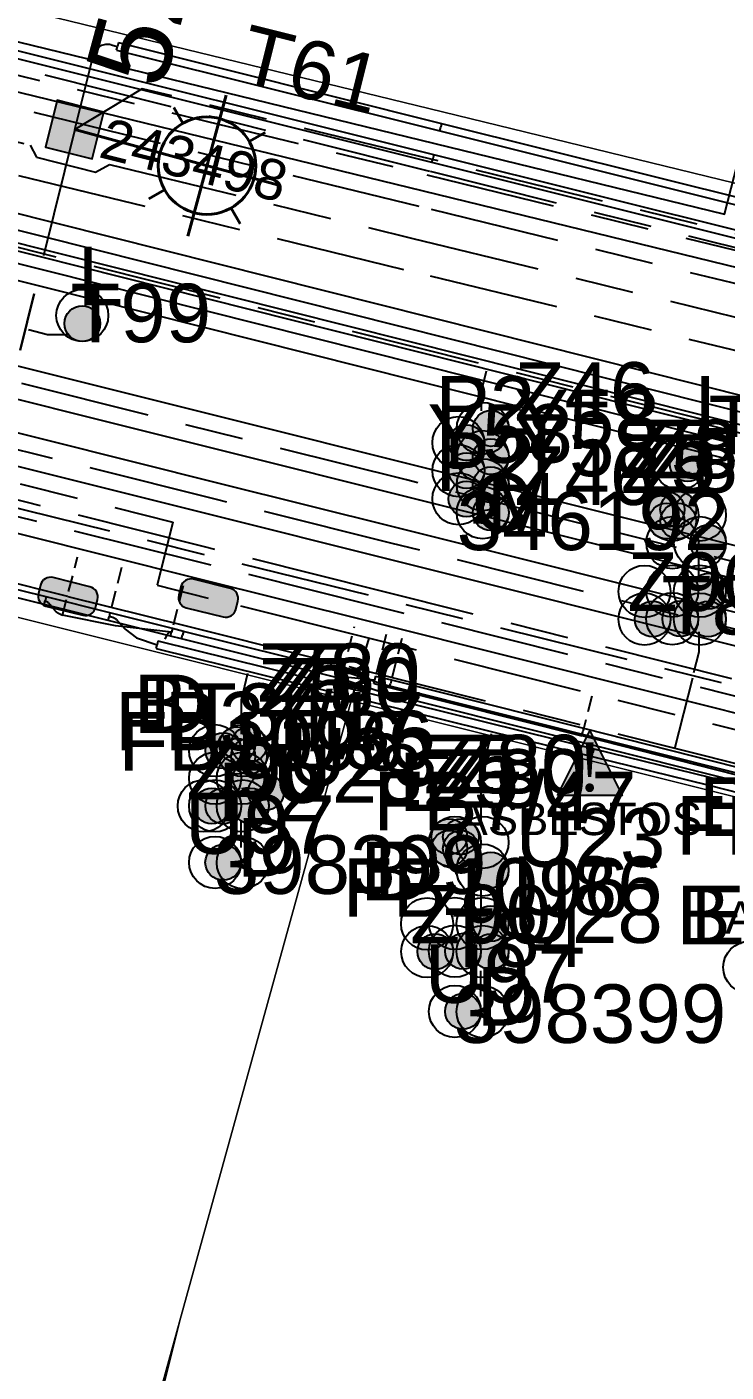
# Model space of a CAD drawing. Header units: metres. Extents: x 313711 to 315840, y 6256069 to 6257554.
# Drawn here: x 315391.62 to 315413.14, y 6256466.76 to 6256508.13 of the extents above; entities that cross this region are included whole.
import ezdxf
from ezdxf.enums import TextEntityAlignment as Align

# ---------------------------------------------------------------- set-up
doc = ezdxf.new("R2010")
doc.units = ezdxf.units.M
doc.linetypes.add('Cable Exist UG', pattern=[8.2, 4, -1.2, 1.8, -1.2])
doc.linetypes.add('DASHED', pattern=[0.75, 0.5, -0.25])
doc.layers.get('0').update_dxf_attribs({"color": 6})
for name, color, linetype in [('_User DUCT CONFIGS', 7, 'Continuous'), ('_User EARTHING', 7, 'Continuous'), ('Duct_SP_EXT', 7, 'Continuous'), ('Equip_HV_EXT', 7, 'Continuous'), ('Equip_LV_EXT', 7, 'Continuous'), ('Equip_SP_SL_EXT', 7, 'Continuous'), ('Mains_HV_EXT', 7, 'Continuous'), ('Mains_LV_EXT', 7, 'Continuous'), ('Mains_SL_EXT', 7, 'Continuous'), ('Mains_TR_EXT', 7, 'Continuous'), ('Services_SP_EXT', 7, 'Continuous'), ('SupportsUG_SP_LV_SL_EXT', 7, 'Continuous'), ('Trench_SP_EXT', 7, 'Continuous')]:
    doc.layers.add(name, color=color, linetype=linetype)
doc.layers.add('Cadastre Land Parcels_SP_EXT', color=9, linetype='Continuous', lineweight=5)
doc.layers.add('Cadastre Roads_SP_EXT', color=9, linetype='Continuous', lineweight=5)
doc.layers.add('UNKNOWN_FEATURES', color=1, linetype='DASHED', plot=False)
doc.styles.add('COLUMN_LABEL', font='arial.ttf')
doc.styles.add('iecARIAL', font='arial.ttf', dxfattribs={"height": 2})
doc.styles.add('iecNAME', font='times.ttf')
doc.styles.add('POLE_LABEL', font='arial.ttf')
doc.styles.get("Standard").update_dxf_attribs({"font": 'arial.ttf'})
doc.linetypes.add('Cable E UG', pattern='A,6,-0.5,["E",Standard,S=1.7,R=0,X=0.5,Y=-1],-2.9', length=9.4)
doc.linetypes.add('Cable P UG', pattern='A,6,-0.5,["P",Standard,S=1.7,R=0,X=0.5,Y=-1],-2.9', length=9.4)

# ---------------------------------------------------------------- blocks, each defined once
blk = doc.blocks.new('COLUMN_EXT')
blk.add_hatch(color=256).paths.add_polyline_path([(-1.485, 1.485), (-1.485, -1.485), (1.485, -1.485), (1.485, 1.485)])
blk.add_lwpolyline([(-1.485, -1.485), (1.485, -1.485), (1.485, 1.485), (-1.485, 1.485)], close=True)
for tag, height, style, flags, p in [('ASSET_NUM', 2.5, 'COLUMN_LABEL', 8, (2, 2)), ('STRUCTURE_PLANT_NUMBER', 0.2, 'POLE_LABEL', 9, (1.813, 0.031)), ('STREET_CODE', 0.2, 'COLUMN_LABEL', 9, (1.813, -0.2))]:
    blk.add_attdef(tag, text='', height=height, dxfattribs=dict(style=style, flags=flags)).set_placement(p, align=Align.MIDDLE_LEFT)
at = {"flags": 9}
for tag, p in [('OWNED_BY', (1.813, -0.6)), ('STATE', (1.813, -0.8)), ('COLUMN_TYPE', (1.813, -0.4)), ('STREETNAME', (1.813, -1.6)), ('USAGE', (1.813, -1)), ('LEGEND', (1.813, -1.2)), ('LOCATION', (1.813, -1.4)), ('SUBURB', (1.813, -1.8)), ('NOTES', (1.813, -2))]:
    blk.add_attdef(tag, text='', height=0.2, dxfattribs=at).set_placement(p, align=Align.MIDDLE_LEFT)
at = {"flags": 1}
blk.add_attdef('Z', (1.813, -2.351), '', height=0.2, dxfattribs=at)
blk = doc.blocks.new('DUCT_EXT')
blk.add_circle((0, 0.8), 0.8)
at = {"flags": 1}
blk.add_attdef('Z', (0, 0), '', height=0.2, dxfattribs=at)
at = {"flags": 9}
for tag, p in [('DUCT_CODE', (0, 0)), ('XSECT_TYPE', (0, -0.2)), ('FB_REFERENCE', (0, -0.4)), ('STATE', (0, -0.6)), ('NOTES', (0, -0.8))]:
    blk.add_attdef(tag, text='', height=0.2, dxfattribs=at).set_placement(p, align=Align.MIDDLE_LEFT)
blk = doc.blocks.new('SL_LANTERN_EXT')
at = {"lineweight": 40}
for p, q in [((0, 1.968), (0, 6.468)), ((-1.459, 5.676), (-1.061, 5.278)), ((1.458, 5.676), (1.06, 5.278)), ((-2.25, 4.218), (2.25, 4.218)), ((-1.459, 2.759), (-1.061, 3.157)), ((1.458, 2.759), (1.06, 3.157)), ((0, 0), (0, 2.721))]:
    blk.add_line(p, q, dxfattribs=at)
blk.add_circle((0, 4.218), 1.5, dxfattribs=at)
at = {"style": 'iecARIAL', "flags": 8}
blk.add_attdef('ASSET_NUM', (1.5, 1.5), '', height=2.5, dxfattribs=at)
for tag, p, height, flags in [('CONSTRUCTED_VOLTAGE', (0.981, -0.653), 0.2, 9), ('CONTROL_TYPE', (0.981, -0.853), 0.2, 9), ('LNUMBER', (2.181, -3.253), 2.5, 8), ('LANTERN_PURPOSE', (0.981, -1.053), 0.2, 9), ('LANTERN_TYPE', (0.981, -1.253), 0.2, 9), ('OPERATING_VOLTAGE', (0.981, -1.653), 0.2, 9), ('ORIENTATION', (0.981, -1.853), 0.2, 9), ('NO_PHASES', (0.981, -1.453), 0.2, 9), ('OWNED_BY', (0.981, -2.053), 0.2, 9), ('STATE', (0.981, -2.253), 0.2, 9), ('CEXIST', (0.981, -2.653), 0.2, 9), ('USAGE', (0.981, -2.453), 0.2, 9), ('CNEW', (0.981, -2.853), 0.2, 9), ('CNUMBER', (0.981, -3.053), 0.2, 9), ('CREMOVE', (0.981, -3.253), 0.2, 9), ('CREPLACE', (0.981, -3.453), 0.2, 9), ('LKINGHEIGHT', (0.981, -3.653), 0.2, 9), ('LBRACKET', (0.981, -3.853), 0.2, 9), ('LBRACKETVOCAB', (0.981, -4.053), 0.2, 9), ('LCATEGORY', (0.981, -4.253), 0.2, 9), ('LCHARGE1', (0.981, -4.453), 0.2, 9), ('LCHARGE1PERCENT', (0.981, -4.653), 0.2, 9), ('LCHARGE2', (0.981, -4.853), 0.2, 9), ('LCHARGE2PERCENT', (0.981, -5.053), 0.2, 9), ('LCHARGE3', (0.981, -5.253), 0.2, 9), ('LCHARGE3PERCENT', (0.981, -5.453), 0.2, 9), ('LEXIST', (0.981, -5.653), 0.2, 9), ('LLAMP', (0.981, -5.853), 0.2, 9), ('LLAMPVOCAB', (0.981, -6.053), 0.2, 9), ('LMAST', (0.981, -6.253), 0.2, 9), ('LMASTVOCAB', (0.981, -6.453), 0.2, 9), ('LNEW', (0.981, -6.653), 0.2, 9), ('LANTNUMBER', (0.981, -6.853), 0.2, 9), ('LOUTREACH', (0.981, -7.253), 0.2, 9), ('LOUTREACHVOCAB', (0.981, -7.453), 0.2, 9), ('LRATECODE', (0.981, -7.653), 0.2, 9), ('LREMOVE', (0.981, -7.853), 0.2, 9), ('LREPLACE', (0.981, -8.053), 0.2, 9), ('LTYPE', (0.981, -8.253), 0.2, 9), ('LTYPEVOCAB', (0.981, -8.453), 0.2, 9), ('LEGEND', (0.981, -8.653), 0.2, 9), ('LOCATION', (0.981, -8.853), 0.2, 9), ('STREETNAME', (0.981, -9.253), 0.2, 9), ('NOTES', (0.981, -9.053), 0.2, 9), ('SUBURB', (0.981, -9.453), 0.2, 1)]:
    blk.add_attdef(tag, p, '', height=height, dxfattribs=dict(flags=flags))
blk = doc.blocks.new('HV_STJ_EXT')
h = blk.add_hatch(color=256)
edge = h.paths.add_edge_path()
edge.add_ellipse((-0.586, 0.131), major_axis=(0.226, 0.226), ratio=1, start_angle=45, end_angle=135)
edge.add_line((-0.906, 0.131), (-0.906, -0.131))
edge.add_ellipse((-0.586, -0.131), major_axis=(0.226, 0.226), ratio=1, start_angle=135, end_angle=225)
edge.add_line((-0.586, -0.451), (0.586, -0.451))
edge.add_ellipse((0.586, -0.131), major_axis=(-0.226, 0.226), ratio=1, start_angle=135, end_angle=225)
edge.add_line((0.906, -0.131), (0.906, 0.131))
edge.add_ellipse((0.586, 0.131), major_axis=(-0.226, 0.226), ratio=1, start_angle=225, end_angle=315)
edge.add_line((0.586, 0.451), (-0.586, 0.451))
blk.add_lwpolyline([(-0.906, 0.131), (-0.906, -0.131, 0.414214), (-0.586, -0.451), (0.586, -0.451, 0.414214), (0.906, -0.131), (0.906, 0.131, 0.414214), (0.586, 0.451), (-0.586, 0.451, 0.414214)], format="xyb", close=True)
for tag, flags, p in [('ORIENTATION', 9, (1.5, 0)), ('USAGE', 9, (1.5, -0.2)), ('LEGEND', 9, (1.5, -0.4)), ('Z', 1, (1.5, -0.8)), ('NOTES', 9, (1.5, -0.6))]:
    blk.add_attdef(tag, text='', height=0.2, dxfattribs=dict(flags=flags)).set_placement(p, align=Align.MIDDLE_LEFT)
blk = doc.blocks.new('LV_STJ_EXT')
h = blk.add_hatch(color=256)
edge = h.paths.add_edge_path()
edge.add_ellipse((-0.586, 0.131), major_axis=(0.226, 0.226), ratio=1, start_angle=45, end_angle=135)
edge.add_line((-0.906, 0.131), (-0.906, -0.131))
edge.add_ellipse((-0.586, -0.131), major_axis=(0.226, 0.226), ratio=1, start_angle=135, end_angle=225)
edge.add_line((-0.586, -0.451), (0.586, -0.451))
edge.add_ellipse((0.586, -0.131), major_axis=(-0.226, 0.226), ratio=1, start_angle=135, end_angle=225)
edge.add_line((0.906, -0.131), (0.906, 0.131))
edge.add_ellipse((0.586, 0.131), major_axis=(-0.226, 0.226), ratio=1, start_angle=225, end_angle=315)
edge.add_line((0.586, 0.451), (-0.586, 0.451))
blk.add_lwpolyline([(-0.906, 0.131), (-0.906, -0.131, 0.414214), (-0.586, -0.451), (0.586, -0.451, 0.414214), (0.906, -0.131), (0.906, 0.131, 0.414214), (0.586, 0.451), (-0.586, 0.451, 0.414214)], format="xyb", close=True)
at = {"flags": 1}
blk.add_attdef('Z', (0, 0), '', height=0.2, dxfattribs=at)
at = {"flags": 9}
for tag, p in [('ORIENTATION', (0, 0)), ('USAGE', (0, -0.2)), ('LEGEND', (0, -0.4)), ('NOTES', (0, -0.6))]:
    blk.add_attdef(tag, text='', height=0.2, dxfattribs=at).set_placement(p, align=Align.MIDDLE_LEFT)
blk = doc.blocks.new('WARNING_FEATURE_EXT')
h = blk.add_hatch(color=2)
h.dxf.hatch_style = 1
h.paths.add_polyline_path([(0.001, 1.995), (-0.994, -0.001), (0.997, -0.001)])
at = {"color": 18, "true_color": 0x000000}
blk.add_lwpolyline([(-0.994, -0.001), (0.001, 1.995), (0.997, -0.001)], close=True, dxfattribs=at)
at = {"color": 18, "true_color": 0x000000, "insert": (0.001, 0.872), "char_height": 1.5, "attachment_point": 5, "line_spacing_factor": 1.5, "style": 'iecNAME'}
blk.add_mtext_dynamic_manual_height_columns('!', width=1.5, gutter_width=4, heights=[0], dxfattribs=at)
at = {"color": 2, "flags": 1}
for tag, p in [('STATE', (1.191, 2.008)), ('HAZMAT_ID', (1.191, 0.723))]:
    blk.add_attdef(tag, p, '', height=0.8, dxfattribs=at)
at = {"color": 2}
blk.add_attdef('WARNING_TYPE', text='', height=1, dxfattribs=at).set_placement((-4.067, -1.217), (4.875, -1.217), align=Align.ALIGNED)
at = {"color": 2, "flags": 1}
blk.add_attdef('WARNING_DESC', text='', height=0.8, dxfattribs=at).set_placement((1.191, -0.562), align=Align.MIDDLE_CENTER)
blk = doc.blocks.new('CABLE_LARGE_EXT')
h = blk.add_hatch(color=256)
edge = h.paths.add_edge_path()
edge.add_arc((0, 0.55), 0.55, 0, 360)
blk.add_circle((0, 0.55), 0.55)
at = {"flags": 1}
blk.add_attdef('Z', (0, 0), '', height=0.2, dxfattribs=at)
at = {"flags": 9}
for tag, p in [('COND_CODE', (0, 0)), ('STATE', (0, -0.4)), ('FB_REFERENCE', (0, -0.2)), ('XSECT_SIZE', (0, -0.6)), ('NOTES', (0, -0.8))]:
    blk.add_attdef(tag, text='', height=0.2, dxfattribs=at).set_placement(p, align=Align.MIDDLE_LEFT)

msp = doc.modelspace()

# ---------------------------------------------------------------- linework, layer by layer
at = {"layer": '_User DUCT CONFIGS'}
for points in [[(315392.897, 6256498.663), (315392.259, 6256498.663), (315391.668, 6256498.81)], [(315405.613, 6256496.322), (315405.613, 6256496.925), (315405.77, 6256497.557)], [(315412.303, 6256494.263), (315412.303, 6256493.625)], [(315412.288, 6256491.912), (315412.288, 6256491.176)], [(315412.301, 6256489.53), (315412.301, 6256488.906), (315412.14, 6256488.261)], [(315398.23, 6256486.38), (315398.23, 6256487.44), (315398.427, 6256488.253)], [(315412.102, 6256488.101), (315411.551, 6256485.933)], [(315405.608, 6256483.554), (315405.608, 6256485.11), (315405.922, 6256486.404)], [(315398.216, 6256482.896), (315398.216, 6256483.683)], [(315405.599, 6256480.994), (315405.599, 6256481.723)], [(315405.597, 6256478.313), (315405.597, 6256479.1)]]:
    msp.add_lwpolyline(points, dxfattribs=at)
at = {"layer": 'Cadastre Land Parcels_SP_EXT', "linetype": 'Continuous'}
for points in [[(315437.118, 6256553.86), (315435.449, 6256556.455), (315432.933, 6256558.246), (315404.639, 6256565.374), (315401.119, 6256550.437), (315400.984, 6256550.472), (315397.407, 6256538.599), (315388.602, 6256509.375), (315404.41, 6256505.521), (315427.911, 6256499.793), (315431.701, 6256519.549), (315433.183, 6256525.36), (315432.831, 6256525.437), (315437.702, 6256550.833), (315437.118, 6256553.86)], [(315396.325, 6256468.302), (315401.607, 6256487.407), (315396.244, 6256488.747), (315385.407, 6256491.455), (315358.429, 6256498.196), (315355.272, 6256498.145), (315352.565, 6256496.522), (315351.032, 6256493.764), (315350.93, 6256493.355), (315344.393, 6256467.151), (315344.393, 6256467.139), (315344.448, 6256463.997), (315346.071, 6256461.291), (315348.83, 6256459.76), (315365.154, 6256455.675), (315375.909, 6256452.984), (315386.145, 6256450.423), (315390.575, 6256449.314), (315391.043, 6256449.197), (315396.325, 6256468.302)], [(315378.222, 6256381.721), (315393.104, 6256382.661), (315405.277, 6256383.43), (315404.599, 6256394.95), (315434.69, 6256396.631), (315433.931, 6256408.585), (315433.255, 6256419.234), (315432.493, 6256431.245), (315431.718, 6256443.459), (315429.993, 6256470.639), (315429.756, 6256474.378), (315428.803, 6256477.725), (315426.576, 6256480.398), (315423.456, 6256481.94), (315401.607, 6256487.407), (315396.325, 6256468.302), (315391.678, 6256449.716), (315376.168, 6256387.701), (315376.551, 6256381.614), (315378.222, 6256381.721)]]:
    msp.add_lwpolyline(points, close=True, dxfattribs=at)
msp.add_lwpolyline([(315362.935, 6256380.745), (315376.551, 6256381.614), (315376.168, 6256387.701), (315391.678, 6256449.716), (315396.325, 6256468.302), (315391.043, 6256449.197), (315390.575, 6256449.314), (315386.145, 6256450.423), (315375.909, 6256452.984), (315365.154, 6256455.675)], dxfattribs=at)
at = {"layer": 'Cadastre Roads_SP_EXT', "linetype": 'Continuous'}
msp.add_lwpolyline([(315358.429, 6256498.196), (315385.407, 6256491.455), (315396.244, 6256488.747), (315401.607, 6256487.407), (315423.456, 6256481.94), (315425.712, 6256490.985), (315427.911, 6256499.793), (315404.41, 6256505.521), (315388.602, 6256509.375), (315368.556, 6256514.427)], dxfattribs=at)
at = {"layer": 'Duct_SP_EXT'}
for p, q in [((315404.087, 6256503.959), (315388.347, 6256507.893)), ((315404.145, 6256504.192), (315388.406, 6256508.125)), ((315394.383, 6256507.415), (315394.412, 6256507.532)), ((315394.383, 6256507.415), (315404.329, 6256504.93)), ((315394.441, 6256507.648), (315394.412, 6256507.532)), ((315394.441, 6256507.648), (315404.387, 6256505.163)), ((315404.329, 6256504.93), (315404.358, 6256505.046)), ((315404.387, 6256505.163), (315404.358, 6256505.046)), ((315404.387, 6256505.163), (315416.247, 6256502.204)), ((315404.329, 6256504.93), (315416.189, 6256501.971)), ((315404.145, 6256504.192), (315404.116, 6256504.076)), ((315416.005, 6256501.234), (315404.145, 6256504.192)), ((315404.087, 6256503.959), (315404.116, 6256504.076)), ((315415.946, 6256501.001), (315404.087, 6256503.959)), ((315385.759, 6256502.886), (315418.676, 6256494.613)), ((315385.701, 6256502.654), (315418.618, 6256494.38)), ((315392.213, 6256490.599), (315385.605, 6256492.25)), ((315392.154, 6256490.366), (315385.547, 6256492.017)), ((315392.154, 6256490.366), (315392.184, 6256490.483)), ((315392.154, 6256490.366), (315392.184, 6256490.483)), ((315392.213, 6256490.599), (315392.184, 6256490.483)), ((315392.213, 6256490.599), (315392.184, 6256490.483)), ((315394.18, 6256490.108), (315392.213, 6256490.599)), ((315394.122, 6256489.875), (315392.154, 6256490.366)), ((315394.18, 6256490.108), (315394.151, 6256489.991)), ((315394.18, 6256490.108), (315394.151, 6256489.991)), ((315396.1, 6256489.628), (315394.18, 6256490.108)), ((315394.122, 6256489.875), (315394.151, 6256489.991)), ((315394.122, 6256489.875), (315394.151, 6256489.991)), ((315396.041, 6256489.395), (315394.122, 6256489.875)), ((315396.1, 6256489.628), (315396.071, 6256489.512)), ((315396.1, 6256489.628), (315396.071, 6256489.512)), ((315396.442, 6256489.542), (315396.1, 6256489.628)), ((315395.657, 6256489.248), (315395.628, 6256489.131)), ((315395.657, 6256489.248), (315409.073, 6256485.931)), ((315396.041, 6256489.395), (315396.071, 6256489.512)), ((315396.041, 6256489.395), (315396.071, 6256489.512)), ((315396.384, 6256489.31), (315396.041, 6256489.395)), ((315396.384, 6256489.31), (315396.413, 6256489.426)), ((315401.302, 6256488.081), (315396.384, 6256489.31)), ((315396.442, 6256489.542), (315396.413, 6256489.426)), ((315401.36, 6256488.314), (315396.442, 6256489.542)), ((315395.6, 6256489.015), (315395.628, 6256489.131)), ((315395.6, 6256489.015), (315409.015, 6256485.698)), ((315401.293, 6256488.084), (315401.331, 6256488.197)), ((315402.558, 6256487.664), (315401.293, 6256488.084)), ((315401.302, 6256488.081), (315401.331, 6256488.197)), ((315401.36, 6256488.314), (315401.331, 6256488.197)), ((315401.368, 6256488.311), (315401.331, 6256488.197)), ((315402.625, 6256487.895), (315401.368, 6256488.311)), ((315402.296, 6256487.935), (315402.325, 6256488.052)), ((315402.354, 6256488.168), (315402.325, 6256488.052)), ((315402.354, 6256488.168), (315402.839, 6256488.047)), ((315402.839, 6256488.047), (315402.81, 6256487.93)), ((315402.839, 6256488.047), (315402.81, 6256487.93)), ((315402.839, 6256488.047), (315408.757, 6256486.566)), ((315402.296, 6256487.935), (315402.781, 6256487.814)), ((315402.558, 6256487.664), (315402.591, 6256487.779)), ((315413.985, 6256484.805), (315402.558, 6256487.664)), ((315402.625, 6256487.895), (315402.591, 6256487.779)), ((315414.044, 6256485.037), (315402.625, 6256487.895)), ((315402.781, 6256487.814), (315402.81, 6256487.93)), ((315402.781, 6256487.814), (315402.81, 6256487.93)), ((315402.781, 6256487.814), (315408.699, 6256486.333)), ((315408.698, 6256486.334), (315408.728, 6256486.45)), ((315408.698, 6256486.334), (315414.03, 6256484.984)), ((315408.699, 6256486.333), (315408.728, 6256486.45)), ((315408.757, 6256486.566), (315408.728, 6256486.45)), ((315408.757, 6256486.566), (315408.728, 6256486.45)), ((315408.757, 6256486.566), (315414.089, 6256485.216)), ((315409.073, 6256485.931), (315409.044, 6256485.814)), ((315409.073, 6256485.931), (315412.67, 6256485.049)), ((315409.015, 6256485.698), (315409.044, 6256485.814)), ((315409.015, 6256485.698), (315412.611, 6256484.816)), ((315412.611, 6256484.816), (315412.641, 6256484.932)), ((315412.611, 6256484.816), (315416.998, 6256483.687)), ((315412.67, 6256485.049), (315412.641, 6256484.932)), ((315412.67, 6256485.049), (315417.054, 6256483.921))]:
    msp.add_line(p, q, dxfattribs=at)
at = {"layer": 'Mains_HV_EXT', "linetype": 'Cable P UG'}
for points in [[(315520.024, 6256556.791), (315521.712, 6256562.915), (315531.693, 6256560.161), (315531.693, 6256560.161), (315525.289, 6256537.596), (315525.235, 6256537.411), (315524.458, 6256534.217), (315510.988, 6256480.81), (315510.59, 6256479.231), (315510.59, 6256479.231), (315495.69, 6256466.767), (315483.246, 6256469.816), (315453.696, 6256477.047), (315424.063, 6256484.365), (315402.213, 6256489.832), (315396.85, 6256491.172), (315386.013, 6256493.88), (315355.864, 6256501.414)], [(315520.543, 6256556.791), (315522.061, 6256562.3), (315530.592, 6256559.946), (315530.592, 6256559.946), (315524.328, 6256537.872), (315524.269, 6256537.669), (315523.487, 6256534.457), (315510.019, 6256481.054), (315509.7, 6256479.79), (315509.7, 6256479.79), (315495.435, 6256467.859), (315483.483, 6256470.788), (315453.933, 6256478.019), (315426.141, 6256484.882), (315424.549, 6256486.305), (315402.699, 6256491.773), (315397.334, 6256493.113), (315386.497, 6256495.82), (315355.546, 6256503.555)], [(315521.061, 6256556.791), (315522.41, 6256561.685), (315529.492, 6256559.731), (315529.492, 6256559.731), (315523.367, 6256538.148), (315523.303, 6256537.927), (315522.517, 6256534.698), (315509.049, 6256481.299), (315508.809, 6256480.349), (315508.809, 6256480.349), (315495.181, 6256468.951), (315483.721, 6256471.759), (315454.17, 6256478.99), (315426.622, 6256485.793), (315425.031, 6256487.216), (315402.941, 6256492.743), (315397.577, 6256494.083), (315386.74, 6256496.791), (315355.387, 6256504.626), (315354.208, 6256503.92)], [(315521.58, 6256556.791), (315522.759, 6256561.07), (315528.391, 6256559.516), (315528.391, 6256559.516), (315522.406, 6256538.424), (315522.336, 6256538.185), (315521.546, 6256534.938), (315508.079, 6256481.544), (315507.919, 6256480.908), (315507.919, 6256480.908), (315494.927, 6256470.043), (315483.959, 6256472.73), (315454.407, 6256479.962), (315427.103, 6256486.705), (315425.513, 6256488.126), (315403.184, 6256493.713), (315397.819, 6256495.053), (315386.982, 6256497.761), (315386.982, 6256497.761), (315355.228, 6256505.696)], [(315313.849, 6256515.017), (315314.606, 6256514.828), (315328.411, 6256511.377), (315332.494, 6256510.354), (315352.643, 6256505.313), (315355.069, 6256506.767), (315355.069, 6256506.767), (315387.225, 6256498.731), (315398.062, 6256496.023), (315403.426, 6256494.683), (315425.996, 6256489.036), (315425.996, 6256489.036), (315427.584, 6256487.616), (315454.643, 6256480.934), (315484.197, 6256473.701), (315494.673, 6256471.135), (315507.029, 6256481.467), (315507.029, 6256481.467), (315520.348, 6256534.277), (315509.814, 6256537.332), (315513.833, 6256551.191)], [(315367.946, 6256512.002), (315388.001, 6256506.948), (315388.001, 6256506.948), (315403.817, 6256503.092), (315427.304, 6256497.364), (315454.349, 6256490.349), (315454.349, 6256490.349), (315498.399, 6256479.463), (315503.467, 6256483.703), (315515.525, 6256531.511), (315504.858, 6256534.604), (315509.668, 6256551.191)], [(315636.172, 6256442.659), (315561.234, 6256460.994), (315555.592, 6256460.225), (315526.31, 6256467.475), (315512.72, 6256470.825), (315503.979, 6256473.005), (315491.37, 6256476.155), (315463.221, 6256483.104), (315437, 6256489.43), (315434.064, 6256490.136), (315418.526, 6256494.012), (315385.608, 6256502.285), (315365.238, 6256507.415)], [(315636.052, 6256442.173), (315561.208, 6256460.485), (315555.564, 6256459.717), (315526.19, 6256466.989), (315512.599, 6256470.339), (315503.858, 6256472.52), (315491.249, 6256475.669), (315463.103, 6256482.618), (315436.883, 6256488.944), (315433.945, 6256489.651), (315418.404, 6256493.527), (315385.486, 6256501.8), (315365.116, 6256506.93)]]:
    msp.add_lwpolyline(points, dxfattribs=at)
at = {"layer": 'Mains_HV_EXT', "linetype": 'Cable Exist UG'}
for points in [[(315415.929, 6256499.625), (315403.699, 6256502.606), (315387.88, 6256506.463), (315367.824, 6256511.518), (315367.824, 6256511.518), (315350.322, 6256515.917), (315335.301, 6256519.692), (315329.123, 6256521.245), (315314.945, 6256524.807), (315296.84, 6256529.358), (315281.93, 6256533.105), (315274.114, 6256535.07), (315275.619, 6256540.951), (315275.942, 6256542.211)], [(315486.401, 6256469.558), (315483.364, 6256470.302), (315478.348, 6256471.53), (315474.75, 6256474.469), (315454.289, 6256479.476), (315454.289, 6256479.476), (315424.667, 6256486.791), (315402.82, 6256492.258), (315397.456, 6256493.598), (315386.619, 6256496.306), (315359.642, 6256503.047), (315353.72, 6256504.528), (315332.372, 6256509.869), (315328.29, 6256510.892), (315314.484, 6256514.343), (315295.985, 6256518.972), (315272.557, 6256524.833)], [(315415.894, 6256497.575), (315403.225, 6256500.663), (315387.399, 6256504.521), (315367.336, 6256509.578)], [(315423.718, 6256453.978), (315425.527, 6256455.018), (315433.98, 6256455.176), (315433.98, 6256455.176), (315432.987, 6256470.829), (315432.729, 6256474.889), (315431.515, 6256479.157), (315428.474, 6256482.806), (315425.936, 6256486.48), (315424.61, 6256488.867), (315424.61, 6256488.867), (315403.306, 6256494.198), (315355.154, 6256506.245)], [(315392.887, 6256490.616), (315385.649, 6256492.425), (315354.143, 6256500.299)], [(315490.334, 6256470.654), (315483.84, 6256472.245), (315478.787, 6256473.481), (315474.138, 6256472.56), (315453.815, 6256477.533), (315453.815, 6256477.533), (315424.185, 6256484.85), (315402.335, 6256490.317), (315396.971, 6256491.657), (315386.134, 6256494.365), (315372.834, 6256497.689)], [(315392.887, 6256490.616), (315396.486, 6256489.717), (315401.85, 6256488.377), (315423.702, 6256482.909), (315447.933, 6256476.903), (315448.23, 6256472.582)]]:
    msp.add_lwpolyline(points, dxfattribs=at)
at = {"layer": 'Mains_HV_EXT', "linetype": 'Cable E UG'}
for points in [[(315636.532, 6256444.115), (315561.314, 6256462.518), (315556.965, 6256461.926), (315556.965, 6256461.926), (315555.673, 6256461.75), (315526.67, 6256468.931), (315513.081, 6256472.281), (315504.342, 6256474.46), (315491.731, 6256477.611), (315463.577, 6256484.561), (315437.351, 6256490.888), (315434.421, 6256491.593), (315418.89, 6256495.467), (315385.974, 6256503.74), (315365.604, 6256508.87)], [(315636.412, 6256443.63), (315561.287, 6256462.01), (315561.287, 6256462.01), (315555.646, 6256461.242), (315526.55, 6256468.445), (315512.96, 6256471.795), (315504.221, 6256473.975), (315491.611, 6256477.125), (315463.459, 6256484.076), (315437.234, 6256490.402), (315434.302, 6256491.108), (315418.768, 6256494.982), (315385.852, 6256503.255), (315365.482, 6256508.385)]]:
    msp.add_lwpolyline(points, dxfattribs=at)
at = {"layer": 'Mains_LV_EXT', "linetype": 'Cable Exist UG'}
for points in [[(315324.601, 6256523.412), (315329.367, 6256522.215), (315335.057, 6256518.722), (315335.057, 6256518.722), (315345.229, 6256516.166), (315345.665, 6256515.426), (315347.479, 6256514.942), (315348.141, 6256515.434), (315348.141, 6256515.434), (315350.078, 6256514.947), (315367.58, 6256510.548), (315387.64, 6256505.492), (315391.727, 6256504.496), (315391.919, 6256504.129), (315393.733, 6256503.667), (315394.165, 6256503.901), (315403.462, 6256501.635), (315414.441, 6256498.959)], [(315374.416, 6256510.887), (315388.121, 6256507.433), (315403.936, 6256503.578), (315414.639, 6256500.969)], [(315366.672, 6256498.198), (315368.965, 6256499.686), (315386.376, 6256495.335), (315396.116, 6256492.902), (315395.633, 6256490.957), (315397.207, 6256490.564)], [(315434.953, 6256455.642), (315434.203, 6256467.476), (315433.221, 6256483.62), (315424.427, 6256485.82), (315422.79, 6256486.23), (315422.79, 6256486.23), (315422.66, 6256487.045), (315420.521, 6256487.586), (315420.081, 6256486.908), (315417.672, 6256487.511), (315416.614, 6256485.714), (315416.614, 6256485.714), (315402.092, 6256489.347), (315397.207, 6256490.564)]]:
    msp.add_lwpolyline(points, dxfattribs=at)
at = {"layer": 'Mains_SL_EXT', "linetype": 'Cable Exist UG'}
for points in [[(315431.806, 6256509.394), (315431.065, 6256508.197), (315429.081, 6256497.952), (315419.85, 6256500.214), (315419.604, 6256500.626), (315417.761, 6256501.1), (315417.303, 6256500.834), (315404.054, 6256504.064), (315395.172, 6256506.229), (315393.095, 6256504.973)], [(315393.095, 6256504.973), (315390.329, 6256493.832)], [(315421.271, 6256486.095), (315402.456, 6256490.802), (315397.092, 6256492.143), (315390.329, 6256493.832)]]:
    msp.add_lwpolyline(points, dxfattribs=at)
at = {"layer": 'Mains_TR_EXT', "linetype": 'Cable Exist UG'}
msp.add_lwpolyline([(315365.36, 6256507.9), (315385.73, 6256502.77), (315418.647, 6256494.497), (315434.183, 6256490.622), (315437.117, 6256489.916), (315463.34, 6256483.59), (315491.49, 6256476.64), (315504.1, 6256473.49), (315512.84, 6256471.31), (315526.43, 6256467.96), (315555.619, 6256460.733), (315561.261, 6256461.502), (315636.292, 6256443.144)], dxfattribs=at)
at = {"layer": 'Services_SP_EXT'}
msp.add_lwpolyline([(315374.416, 6256510.888), (315375.97, 6256511.527), (315388.361, 6256508.404), (315404.173, 6256504.55), (315413.089, 6256502.376), (315414.602, 6256508.242)], dxfattribs=at)
at = {"layer": 'Trench_SP_EXT', "linetype": 'Cable Exist UG'}
for points in [[(315393.095, 6256504.973), (315393.669, 6256507.27), (315393.669, 6256507.27, -0.401131), (315394.218, 6256507.58), (315394.218, 6256507.58), (315394.412, 6256507.532)], [(315396.07, 6256489.512), (315394.348, 6256489.712), (315392.721, 6256490.042), (315392.721, 6256490.042, -0.158063), (315392.418, 6256490.259), (315392.418, 6256490.259, 0.13678), (315392.184, 6256490.483)], [(315394.151, 6256489.991, -0.210191), (315394.437, 6256489.845), (315394.437, 6256489.845), (315394.648, 6256489.612), (315394.992, 6256489.342), (315395.628, 6256489.131)], [(315396.07, 6256489.512, 0.313119), (315395.934, 6256489.433), (315395.934, 6256489.433), (315395.867, 6256489.301)]]:
    msp.add_lwpolyline(points, format="xyb", dxfattribs=at)
for points in [[(315449.07, 6256492.451), (315424.32, 6256499.036), (315423.36, 6256499.27), (315415.879, 6256500.729), (315404.019, 6256503.688), (315389.596, 6256507.292)], [(315393.095, 6256504.973), (315390.279, 6256493.592)], [(315390.279, 6256493.592), (315415.598, 6256487.325), (315421.239, 6256485.955)], [(315401.32, 6256488.155), (315402.325, 6256488.052)]]:
    msp.add_lwpolyline(points, dxfattribs=at)
at = {"layer": 'UNKNOWN_FEATURES'}
for points in [[(315392.721, 6256490.042), (315393.183, 6256491.836)], [(315394.533, 6256491.503), (315394.151, 6256489.991)], [(315396.432, 6256490.941), (315396.071, 6256489.512)], [(315401.331, 6256488.197), (315401.708, 6256489.689)], [(315401.609, 6256487.403), (315402.211, 6256489.536)], [(315402.678, 6256489.444), (315402.325, 6256488.052)], [(315403.162, 6256489.321), (315402.81, 6256487.93)], [(315409.006, 6256487.548), (315408.728, 6256486.45)]]:
    msp.add_lwpolyline(points, dxfattribs=at)

# ---------------------------------------------------------------- block references
at = {"layer": '_User DUCT CONFIGS'}
msp.add_blockref('DUCT_EXT', (315393.329, 6256498.457), dxfattribs=at)
for name, p, rotation in [('CABLE_LARGE_EXT', (315393.329, 6256498.457), 359.9537185264314), ('DUCT_EXT', (315406.451, 6256495.781), 90.0000000000002), ('CABLE_LARGE_EXT', (315406.451, 6256495.781), 89.99901735989029), ('DUCT_EXT', (315405.702, 6256495.343), 89.73288901136623), ('CABLE_LARGE_EXT', (315405.702, 6256495.343), 90.0000000000002), ('DUCT_EXT', (315406.451, 6256494.91), 89.73288901136623), ('CABLE_LARGE_EXT', (315406.451, 6256494.91), 89.73288901136623), ('DUCT_EXT', (315412.509, 6256494.695), 90.0000000000002), ('DUCT_EXT', (315405.702, 6256494.48), 89.73288901136623), ('CABLE_LARGE_EXT', (315405.702, 6256494.48), 89.73288901136623), ('CABLE_LARGE_EXT', (315412.509, 6256494.695), 89.95371849291912), ('DUCT_EXT', (315406.451, 6256494.047), 89.73288901136623), ('CABLE_LARGE_EXT', (315406.451, 6256494.047), 89.73288901136623), ('DUCT_EXT', (315405.702, 6256493.613), 89.73288901136623), ('CABLE_LARGE_EXT', (315405.702, 6256493.613), 90.0000000000002), ('DUCT_EXT', (315406.451, 6256493.19), 90.0000000000002), ('DUCT_EXT', (315412.287, 6256493.119), 90.0000000000002), ('CABLE_LARGE_EXT', (315411.859, 6256493.292), 90.0000000000002), ('CABLE_LARGE_EXT', (315412.217, 6256493.292), 90.0000000000002), ('DUCT_EXT', (315413.137, 6256493.119), 90.0000000000002), ('CABLE_LARGE_EXT', (315406.451, 6256493.19), 90.0000000000002), ('CABLE_LARGE_EXT', (315411.859, 6256492.934), 90.0000000000002), ('CABLE_LARGE_EXT', (315412.217, 6256492.934), 90.04594690086086), ('DUCT_EXT', (315412.287, 6256492.269), 90.0000000000002), ('DUCT_EXT', (315413.137, 6256492.269), 90.0000000000002), ('CABLE_LARGE_EXT', (315413.137, 6256492.269), 90.0000000000002), ('DUCT_EXT', (315411.429, 6256490.77), 90.08404017170474), ('DUCT_EXT', (315412.286, 6256490.778), 90.00750360318835), ('DUCT_EXT', (315413.137, 6256490.776), 90.00750360318835), ('CABLE_LARGE_EXT', (315413.137, 6256490.776), 89.92166981202116), ('DUCT_EXT', (315411.43, 6256489.918), 90.02620017972468), ('CABLE_LARGE_EXT', (315411.43, 6256489.918), 90.0000000000002), ('DUCT_EXT', (315412.284, 6256489.929), 90.00750360318835), ('CABLE_LARGE_EXT', (315412.284, 6256489.929), 90.0000000000002), ('DUCT_EXT', (315413.136, 6256489.918), 90.00750360318835), ('CABLE_LARGE_EXT', (315413.136, 6256489.918), 90.0000000000002), ('DUCT_EXT', (315398.215, 6256485.873), 90.0000000000002), ('CABLE_LARGE_EXT', (315398.215, 6256485.873), 90.0000000000002), ('DUCT_EXT', (315399.065, 6256485.873), 90.0000000000002), ('CABLE_LARGE_EXT', (315398.647, 6256486.054), 90.0000000000002), ('CABLE_LARGE_EXT', (315399.005, 6256486.054), 90.0000000000002), ('CABLE_LARGE_EXT', (315398.647, 6256485.696), 90.0000000000002), ('CABLE_LARGE_EXT', (315399.005, 6256485.696), 90.04594690086086), ('DUCT_EXT', (315398.215, 6256485.023), 90.0000000000002), ('DUCT_EXT', (315398.215, 6256485.023), 90.03488049075348), ('DUCT_EXT', (315399.065, 6256485.023), 90.0000000000002), ('CABLE_LARGE_EXT', (315399.065, 6256485.023), 89.92166981202116), ('CABLE_LARGE_EXT', (315399.53, 6256484.592), 90.0000000000002), ('DUCT_EXT', (315397.864, 6256484.173), 89.97704052531128), ('DUCT_EXT', (315398.215, 6256484.173), 90.0000000000002), ('CABLE_LARGE_EXT', (315397.864, 6256484.173), 90.0000000000002), ('CABLE_LARGE_EXT', (315398.215, 6256484.173), 90.0000000000002), ('DUCT_EXT', (315399.065, 6256484.173), 90.0000000000002), ('CABLE_LARGE_EXT', (315399.065, 6256484.173), 89.95371849291912), ('DUCT_EXT', (315405.598, 6256483.051), 90.0000000000002), ('DUCT_EXT', (315406.448, 6256483.051), 90.0000000000002), ('CABLE_LARGE_EXT', (315405.17, 6256483.224), 90.0000000000002), ('CABLE_LARGE_EXT', (315405.528, 6256483.224), 90.0000000000002), ('DUCT_EXT', (315398.214, 6256482.435), 89.95834391321375), ('DUCT_EXT', (315399.065, 6256482.427), 89.95834391321375), ('CABLE_LARGE_EXT', (315405.17, 6256482.866), 90.0000000000002), ('CABLE_LARGE_EXT', (315405.528, 6256482.866), 90.04594690086086), ('CABLE_LARGE_EXT', (315398.214, 6256482.435), 90.01282874952012), ('DUCT_EXT', (315406.448, 6256482.201), 90.0000000000002), ('CABLE_LARGE_EXT', (315406.448, 6256482.201), 90.0000000000002), ('DUCT_EXT', (315405.597, 6256480.554), 90.00750360318835), ('DUCT_EXT', (315406.448, 6256480.553), 90.00750360318835), ('DUCT_EXT', (315404.74, 6256480.546), 90.08404017170474), ('CABLE_LARGE_EXT', (315406.448, 6256480.553), 89.92166981202116), ('DUCT_EXT', (315404.741, 6256479.694), 90.02620017972468), ('CABLE_LARGE_EXT', (315404.741, 6256479.694), 90.0000000000002), ('DUCT_EXT', (315405.596, 6256479.705), 90.00750360318835), ('CABLE_LARGE_EXT', (315405.596, 6256479.705), 90.0000000000002), ('DUCT_EXT', (315406.447, 6256479.694), 90.00750360318835), ('CABLE_LARGE_EXT', (315406.447, 6256479.694), 90.0000000000002), ('DUCT_EXT', (315414.653, 6256479.21), 90.02620017972468), ('DUCT_EXT', (315405.595, 6256477.852), 89.95834391321375), ('DUCT_EXT', (315406.447, 6256477.844), 89.95834391321375), ('CABLE_LARGE_EXT', (315405.595, 6256477.852), 90.01282874952012)]:
    msp.add_blockref(name, p, dxfattribs=dict(at, rotation=rotation))
at = {"layer": '_User EARTHING'}
ref = msp.add_blockref('WARNING_FEATURE_EXT', (315408.942, 6256484.491), dxfattribs=at)
ref.add_attrib('WARNING_TYPE', 'ASBESTOS', (315404.876, 6256483.274), dxfattribs={"layer": '0', "color": 2, "height": 1})
ref = msp.add_blockref('WARNING_FEATURE_EXT', (315417.182, 6256481.459), dxfattribs=at)
ref.add_attrib('WARNING_TYPE', 'ASBESTOS', (315413.116, 6256480.242), dxfattribs={"layer": '0', "color": 2, "height": 1})
at = {"layer": 'Equip_HV_EXT', "rotation": 345.9708768057822}
msp.add_blockref('HV_STJ_EXT', (315392.887, 6256490.616), dxfattribs=at)
at = {"layer": 'Equip_LV_EXT', "rotation": 346.0084897394656}
msp.add_blockref('LV_STJ_EXT', (315397.207, 6256490.564), dxfattribs=at)
at = {"layer": 'Equip_SP_SL_EXT'}
ref = msp.add_blockref('SL_LANTERN_EXT', (315393.095, 6256504.973), dxfattribs=dict(at, rotation=254.7398498297249))
ref.add_attrib('ASSET_NUM', '52855', dxfattribs={"layer": '0', "height": 2.5, "rotation": 74.8123, "style": 'iecARIAL'}).set_placement((315394.595, 6256506.473), align=Align.MIDDLE_LEFT)
at = {"layer": 'SupportsUG_SP_LV_SL_EXT'}
ref = msp.add_blockref('COLUMN_EXT', (315393.095, 6256504.973), dxfattribs=dict(at, xscale=0.5, yscale=0.5, zscale=0.5, rotation=165.9679941737496))
ref.add_attrib('ASSET_NUM', '243498', dxfattribs={"layer": '0', "height": 1.25, "rotation": 345.968, "style": 'COLUMN_LABEL'}).set_placement((315394.095, 6256505.348), align=Align.TOP_LEFT)

# ---------------------------------------------------------------- texts
at = {"layer": '_User DUCT CONFIGS'}
for s, p in [('L', (315393.18, 6256499.568)), ('T99', (315392.964, 6256498.432)), ('Z46', (315406.627, 6256496.02)), ('P2', (315404.189, 6256495.59)), ('L', (315412.169, 6256495.597)), ('Y58', (315406.626, 6256495.178)), ('T99', (315412.603, 6256494.99)), ('Y58', (315403.949, 6256494.727)), ('Y58', (315406.626, 6256494.315)), ('Z5', (315409.899, 6256494.253)), ('Z80', (315410.582, 6256494.25)), ('P2', (315404.189, 6256493.86)), ('Z5', (315409.899, 6256493.8)), ('Z80', (315410.571, 6256493.805)), ('Z46', (315406.627, 6256493.429)), ('C', (315405.308, 6256492.611)), ('M', (315405.775, 6256492.611)), ('346192', (315404.849, 6256492.041)), ('Z90', (315410.107, 6256490.168)), ('T84', (315411.158, 6256489.445)), ('Z5', (315398.716, 6256487.375)), ('Z80', (315399.399, 6256487.372)), ('Z5', (315398.716, 6256486.922)), ('Z80', (315399.387, 6256486.927)), ('B', (315394.91, 6256486.411)), ('D', (315395.405, 6256486.411)), ('T84', (315396.545, 6256486.143)), ('FB31/17', (315394.329, 6256485.879)), ('FB1096', (315394.433, 6256485.257)), ('U86', (315399.516, 6256485.297)), ('U23', (315399.645, 6256484.773)), ('Z5', (315403.832, 6256484.563)), ('Z80', (315404.515, 6256484.56)), ('Z90', (315396.528, 6256484.378)), ('U28', (315399.191, 6256484.269)), ('Z5', (315403.832, 6256484.11)), ('Z80', (315404.503, 6256484.115)), ('R2', (315397.504, 6256483.699)), ('E', (315403.078, 6256484.014)), ('FB7/47', (315402.28, 6256483.422)), ('E', (315412.302, 6256483.251)), ('U97', (315396.485, 6256482.701)), ('FB7/47', (315411.594, 6256482.674)), ('U23', (315406.661, 6256482.301)), ('D', (315398.086, 6256482.002)), ('398399', (315397.375, 6256481.468)), ('B', (315401.882, 6256481.271)), ('D', (315402.307, 6256481.273)), ('U86', (315406.573, 6256480.819)), ('FB1096', (315401.343, 6256480.763)), ('Z90', (315403.418, 6256479.944)), ('U28', (315406.58, 6256479.96)), ('B', (315411.609, 6256479.918)), ('E', (315412.045, 6256479.918)), ('T84', (315404.469, 6256479.221)), ('U97', (315403.867, 6256478.118)), ('D', (315405.468, 6256477.419)), ('398399', (315404.756, 6256476.885))]:
    msp.add_text(s, height=1.8, dxfattribs=at).set_placement(p)
at = {"layer": 'Mains_LV_EXT'}
msp.add_text('T61', height=1.8, rotation=345.9789, dxfattribs=at).set_placement((315398.047, 6256506.472))

doc.saveas('drawing.dxf')
